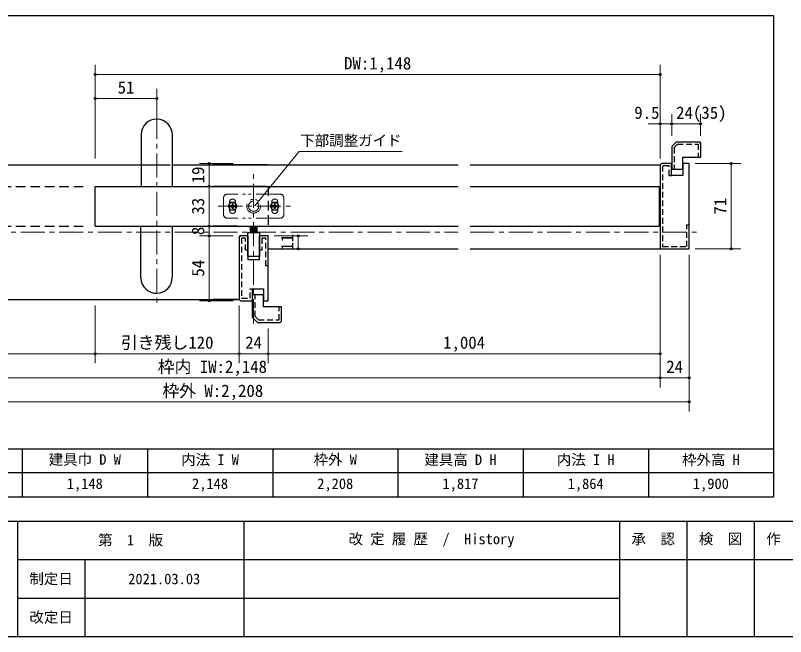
# Model space of a CAD drawing. Units: millimetres at full size; details may follow other scales. Extents: x -800 to 800, y -560 to 560.
# Drawn here: x -478 to 162, y -560 to -44 of the extents above; entities that cross this region are included whole.
import ezdxf
from ezdxf.enums import TextEntityAlignment as Align

# ---------------------------------------------------------------- set-up
doc = ezdxf.new("R2010")
doc.units = ezdxf.units.MM
doc.header["$LTSCALE"] = 4
doc.header["$PDMODE"] = 32
doc.header["$PDSIZE"] = 1.6
for name, pattern in [('CHAIN1', [8, 5, -1, 1, -1]), ('DASHED1', [1.8, 1.2, -0.6]), ('DOUBLE_CHAIN1', [8.8, 5, -1, 0.6, -0.6, 0.6, -1]), ('USER9', [3, 2, -1])]:
    doc.linetypes.add(name, pattern=pattern)
doc.layers.add('0-0', color=7, linetype='Continuous', lineweight=25)
doc.layers.add('2-0', color=7, linetype='Continuous', lineweight=25)
doc.styles.add('ＭＳ ゴシック', font='')
doc.styles.get('ＭＳ ゴシック').set_extended_font_data('MS Gothic')

msp = doc.modelspace()

# ---------------------------------------------------------------- linework, layer by layer
at = {"layer": '0-0'}
for p, q in [((-780, -44), (152, -44)), ((152, -44), (152, -444)), ((-780, -404), (152, -404)), ((-472, -404), (-472, -444)), ((-368, -404), (-368, -444)), ((-264, -404), (-264, -444)), ((-160, -404), (-160, -444)), ((-56, -404), (-56, -444)), ((48, -404), (48, -444)), ((152, -424), (-780, -424)), ((-800, -464), (800, -464)), ((-476, -464), (-476, -560)), ((-288, -464), (-288, -560)), ((24, -464), (24, -560)), ((80, -464), (80, -560)), ((136, -464), (136, -560)), ((-476, -496), (800, -496)), ((-420, -496), (-420, -560)), ((-476, -528), (24, -528)), ((-800, -560), (800, -560))]:
    msp.add_line(p, q, dxfattribs=at)
msp.add_lwpolyline([(-780, -44), (-780, -444), (152, -444)], dxfattribs=at)
at = {"layer": '2-0', "color": 4, "lineweight": 9}
for p, q in [((-411.307, -84.997), (-411.307, -162.997)), ((57.886, -84.997), (57.886, -162.997)), ((-411.307, -92.997), (57.886, -92.997)), ((-411.307, -104.997), (-411.307, -132.997)), ((-360.307, -104.997), (-360.307, -126.59)), ((-411.307, -112.997), (-360.307, -112.997)), ((57.886, -125.998), (57.886, -143.998)), ((67.386, -125.998), (67.386, -143.998)), ((91.386, -125.998), (91.386, -143.998)), ((47.886, -133.998), (67.386, -133.998)), ((67.386, -133.998), (91.386, -133.998)), ((-279.186, -202.497), (-242.103, -157.047)), ((-156.39, -157.047), (-242.103, -157.047)), ((-324.812, -166.997), (-296.812, -166.997)), ((-316.812, -185.997), (-316.812, -166.997)), ((124.886, -166.997), (86.886, -166.997)), ((116.886, -237.997), (116.886, -166.997)), ((-324.812, -185.997), (-296.812, -185.997)), ((-316.812, -218.997), (-316.812, -185.997)), ((-324.812, -218.997), (-296.812, -218.997)), ((-316.812, -226.997), (-316.812, -218.997)), ((-324.812, -226.997), (-296.812, -226.997)), ((-316.812, -280.997), (-316.812, -226.997)), ((-234.812, -226.997), (-262.812, -226.997)), ((-242.812, -237.997), (-242.812, -226.997)), ((-234.812, -237.997), (-262.812, -237.997)), ((57.886, -332.997), (57.886, -242.997)), ((81.886, -352.997), (81.886, -242.997)), ((124.886, -237.997), (86.886, -237.997)), ((-324.812, -280.997), (-296.812, -280.997)), ((-411.307, -332.997), (-411.307, -284.997)), ((-291.812, -332.997), (-291.812, -284.997)), ((57.886, -352.997), (57.886, -284.997)), ((-267.812, -332.997), (-267.812, -303.997)), ((-673.206, -324.997), (-411.307, -324.997)), ((-411.307, -324.997), (-291.812, -324.997)), ((-291.812, -324.997), (-267.812, -324.997)), ((-267.812, -324.997), (57.886, -324.997)), ((-673.206, -344.997), (57.886, -344.997)), ((57.886, -344.997), (81.886, -344.997)), ((81.886, -372.997), (81.886, -344.997)), ((-709.206, -364.997), (81.886, -364.997))]:
    msp.add_line(p, q, dxfattribs=at)
at = {"layer": '2-0', "color": 4, "linetype": 'CHAIN1', "lineweight": 9}
for p, q in [((-360.307, -126.59), (-360.307, -284.939)), ((-279.812, -299.815), (-279.812, -172.504)), ((-309.186, -202.497), (-249.186, -202.497)), ((-537.257, -224), (-109.963, -224)), ((-99.963, -224), (91.386, -224))]:
    msp.add_line(p, q, dxfattribs=at)
at = {"layer": '2-0'}
for p, q in [((-373.307, -142.882), (-373.307, -185.997)), ((-347.307, -185.997), (-347.307, -143.497)), ((71.376, -148.998), (67.386, -152.988)), ((67.386, -152.988), (67.386, -171.998)), ((71.376, -148.998), (90.386, -148.998)), ((91.386, -149.998), (90.386, -148.998)), ((90.386, -148.998), (91.386, -149.998)), ((91.386, -149.998), (91.386, -161.998)), ((76.386, -161.998), (76.386, -171.998)), ((91.386, -161.998), (76.386, -161.998)), ((-537.257, -167.997), (-349.171, -167.997)), ((-347.307, -167.997), (-109.963, -167.997)), ((-268.201, -167.997), (-313.721, -167.997)), ((-269.242, -167.997), (-313.721, -167.997)), ((-269.242, -167.997), (-313.721, -167.997)), ((-99.963, -167.997), (57.886, -167.997)), ((58.886, -166.997), (57.886, -167.997)), ((57.886, -167.997), (57.886, -237.997)), ((76.386, -171.998), (67.386, -171.998)), ((81.886, -166.997), (76.536, -166.997)), ((81.886, -237.997), (81.886, -166.997)), ((-411.307, -218.997), (-411.307, -185.997)), ((-411.307, -185.997), (-109.963, -185.997)), ((-269.242, -185.997), (-313.721, -185.997)), ((-269.867, -185.997), (-313.721, -185.997)), ((-99.963, -185.997), (56.886, -185.997)), ((56.886, -185.997), (56.886, -218.997)), ((-411.307, -218.997), (-109.963, -218.997)), ((-373.429, -262.113), (-373.429, -218.997)), ((-347.429, -218.997), (-347.429, -261.498)), ((-293.312, -218.997), (-313.721, -218.997)), ((-293.312, -218.997), (-313.721, -218.997)), ((-282.36, -224), (-282.36, -219.326)), ((-281.36, -224), (-281.36, -219.326)), ((-280.36, -224), (-280.36, -219.326)), ((-279.36, -224), (-279.36, -219.326)), ((-278.36, -224), (-278.36, -219.326)), ((-277.36, -224), (-277.36, -219.326)), ((-99.963, -218.997), (56.886, -218.997)), ((-290.812, -226.997), (-291.812, -227.997)), ((-291.812, -227.997), (-291.812, -279.997)), ((-284.562, -226.997), (-290.812, -226.997)), ((-284.562, -226.997), (-284.562, -246.997)), ((-275.062, -246.997), (-275.062, -226.997)), ((-267.812, -237.997), (-109.963, -237.997)), ((-99.963, -237.997), (57.886, -237.997)), ((57.886, -237.997), (81.886, -237.997)), ((-275.062, -246.997), (-284.562, -246.997)), ((-280.812, -280.997), (-280.812, -270.997)), ((-537.257, -279.997), (-291.812, -279.997)), ((-293.312, -279.997), (-313.721, -279.997)), ((-293.312, -279.997), (-313.721, -279.997)), ((-293.312, -279.997), (-313.721, -279.997)), ((-290.812, -280.997), (-291.812, -279.997)), ((-290.812, -280.997), (-280.812, -280.997)), ((-271.662, -275.997), (-280.662, -275.997)), ((-280.662, -295.007), (-280.662, -275.997)), ((-271.662, -285.997), (-271.662, -275.997)), ((-276.672, -298.997), (-280.662, -295.007)), ((-276.672, -298.997), (-257.662, -298.997)), ((-256.662, -297.997), (-257.662, -298.997))]:
    msp.add_line(p, q, dxfattribs=at)
at = {"layer": '2-0', "linetype": 'DASHED1'}
for p, q in [((72.204, -150.998), (69.386, -153.816)), ((69.386, -153.816), (69.386, -171.998)), ((59.886, -168.997), (59.886, -235.997)), ((65.236, -168.997), (59.886, -168.997)), ((65.236, -176.997), (65.236, -168.997)), ((65.236, -176.997), (67.236, -176.997)), ((79.886, -217.997), (81.886, -217.997)), ((79.886, -235.997), (79.886, -217.997)), ((-289.812, -228.997), (-289.812, -278.997)), ((-286.562, -228.997), (-289.812, -228.997)), ((-286.562, -238.997), (-286.562, -228.997)), ((-273.062, -228.997), (-273.062, -238.997)), ((-269.812, -228.997), (-273.062, -228.997)), ((59.886, -235.997), (79.886, -235.997)), ((-284.562, -238.997), (-286.562, -238.997)), ((-273.062, -238.997), (-275.062, -238.997)), ((-282.812, -270.997), (-279.812, -270.997)), ((-282.812, -278.997), (-282.812, -270.997)), ((-289.812, -278.997), (-282.812, -278.997)), ((-278.662, -294.179), (-278.662, -275.997)), ((-275.844, -296.997), (-278.662, -294.179))]:
    msp.add_line(p, q, dxfattribs=at)
at = {"layer": '2-0', "linetype": 'USER9'}
for p, q in [((-537.257, -185.997), (-417.56, -185.997)), ((-267.812, -185.997), (-267.812, -218.997)), ((-537.257, -218.997), (-417.56, -218.997))]:
    msp.add_line(p, q, dxfattribs=at)
at = {"layer": '2-0', "color": 4, "linetype": 'DOUBLE_CHAIN1', "lineweight": 9}
for p, q in [((-304.812, -195.497), (-304.812, -209.498)), ((-257.812, -192.497), (-301.812, -192.497)), ((-254.812, -209.498), (-254.812, -195.497)), ((-299.812, -198.997), (-299.812, -205.998)), ((-298.215, -202.174), (-298.417, -201.973)), ((-297.837, -201.393), (-297.635, -201.595)), ((-297.635, -203.4), (-297.837, -203.602)), ((-296.989, -201.595), (-296.805, -201.99)), ((-296.788, -203.602), (-296.989, -203.4)), ((-296.409, -202.174), (-296.208, -201.973)), ((-296.409, -202.821), (-296.208, -203.022)), ((-294.812, -205.998), (-294.812, -198.997)), ((-264.812, -198.997), (-264.812, -205.998)), ((-263.215, -202.821), (-263.417, -203.022)), ((-263.215, -202.174), (-262.82, -201.99)), ((-262.635, -201.595), (-262.837, -201.393)), ((-262.837, -203.602), (-262.635, -203.4)), ((-261.787, -201.393), (-261.989, -201.595)), ((-261.207, -201.973), (-261.409, -202.174)), ((-261.409, -202.821), (-261.207, -203.022)), ((-259.812, -205.998), (-259.812, -198.997)), ((-257.812, -212.498), (-301.812, -212.498))]:
    msp.add_line(p, q, dxfattribs=at)
at = {"layer": '2-0', "linetype": 'DASHED1'}
for points in [[(72.204, -150.998), (89.386, -150.998), (89.386, -161.998)], [(-267.812, -251.997), (-269.812, -251.997), (-269.812, -228.997)], [(-275.844, -296.997), (-258.662, -296.997), (-258.662, -285.997)]]:
    msp.add_lwpolyline(points, dxfattribs=at)
at = {"layer": '2-0'}
for points in [[(67.236, -176.997), (67.236, -166.997), (58.886, -166.997)], [(76.536, -166.997), (76.536, -176.997), (67.236, -176.997)], [(-282.529, -224.367), (-282.529, -219.326), (-277.096, -219.326), (-277.096, -224.367)], [(-271.512, -280.997), (-267.812, -280.997), (-267.812, -226.997), (-275.062, -226.997)], [(-271.512, -280.997), (-267.812, -280.997), (-267.812, -226.997), (-275.062, -226.997)], [(-280.812, -270.997), (-271.512, -270.997), (-271.512, -280.997)], [(-256.662, -297.997), (-256.662, -285.997), (-271.662, -285.997)]]:
    msp.add_lwpolyline(points, dxfattribs=at)
at = {"layer": '2-0', "color": 4, "linetype": 'DOUBLE_CHAIN1', "lineweight": 9}
for points in [[(-299.182, -205.736), (-295.442, -205.736), (-293.572, -202.497), (-295.442, -199.259), (-299.182, -199.259), (-301.052, -202.497)], [(-297.82, -201.99), (-297.635, -201.595), (-297.639, -201.428), (-297.777, -200.333), (-297.837, -201.393), (-298.021, -201.788)], [(-296.848, -204.662), (-296.788, -203.602), (-296.603, -203.207), (-296.805, -203.005), (-296.989, -203.4), (-296.985, -203.567)], [(-296.243, -202.17), (-295.146, -202.033), (-296.208, -201.973), (-296.603, -201.788), (-296.805, -201.99), (-296.409, -202.174)], [(-258.572, -202.497), (-260.442, -199.259), (-264.182, -199.259), (-266.052, -202.497), (-264.182, -205.736), (-260.442, -205.736)], [(-262.82, -203.005), (-263.215, -202.821), (-263.381, -202.825), (-264.479, -202.962), (-263.417, -203.022), (-263.021, -203.207)], [(-262.635, -201.595), (-262.639, -201.428), (-262.777, -200.333), (-262.837, -201.393), (-263.021, -201.788), (-262.82, -201.99)], [(-260.146, -202.033), (-261.207, -201.973), (-261.603, -201.788), (-261.805, -201.99), (-261.409, -202.174), (-261.243, -202.17)]]:
    msp.add_lwpolyline(points, close=True, dxfattribs=at)
for points in [[(-297.82, -201.99), (-298.215, -202.174), (-298.381, -202.17), (-299.479, -202.033), (-298.417, -201.973), (-298.021, -201.788)], [(-297.777, -204.662), (-297.837, -203.602), (-298.021, -203.207), (-298.417, -203.022), (-299.479, -202.962), (-298.381, -202.825), (-298.215, -202.821), (-298.417, -203.022)], [(-298.215, -202.821), (-297.82, -203.005), (-298.021, -203.207)], [(-297.82, -203.005), (-297.635, -203.4), (-297.639, -203.567), (-297.777, -204.662)], [(-296.603, -201.788), (-296.788, -201.393), (-296.848, -200.333), (-296.985, -201.428), (-296.989, -201.595), (-296.788, -201.393)], [(-296.805, -203.005), (-296.409, -202.821), (-296.243, -202.825), (-295.146, -202.962), (-296.208, -203.022), (-296.603, -203.207)], [(-263.021, -201.788), (-263.417, -201.973), (-264.479, -202.033), (-263.381, -202.17), (-263.215, -202.174), (-263.417, -201.973)], [(-262.82, -203.005), (-262.635, -203.4), (-262.639, -203.567), (-262.777, -204.662), (-262.837, -203.602), (-263.021, -203.207)], [(-261.805, -201.99), (-261.989, -201.595), (-261.985, -201.428), (-261.848, -200.333), (-261.787, -201.393), (-261.603, -201.788)], [(-260.146, -202.962), (-261.207, -203.022), (-261.603, -203.207), (-261.787, -203.602), (-261.848, -204.662), (-261.985, -203.567), (-261.989, -203.4), (-261.787, -203.602)], [(-261.989, -203.4), (-261.805, -203.005), (-261.603, -203.207)], [(-261.805, -203.005), (-261.409, -202.821), (-261.243, -202.825), (-260.146, -202.962)]]:
    msp.add_lwpolyline(points, dxfattribs=at)
at = {"layer": '2-0'}
msp.add_lwpolyline([(-275.062, -244.367), (-284.562, -244.367), (-284.562, -224.367), (-275.062, -224.367)], close=True, dxfattribs=at)
at = {"layer": '2-0', "color": 4, "linetype": 'DOUBLE_CHAIN1', "lineweight": 9}
for radius in [5.75, 4.25]:
    msp.add_circle((-279.812, -202.497), radius, dxfattribs=at)
at = {"layer": '2-0'}
for centre, start, end in [((-360.307, -143.19), 358.64478, 178.64478), ((-360.429, -261.805), 181.35522, 1.35522)]:
    msp.add_arc(centre, 13.004, start, end, dxfattribs=at)
at = {"layer": '2-0', "color": 4, "linetype": 'DOUBLE_CHAIN1', "lineweight": 9}
for centre, radius, start, end in [((-301.812, -195.497), 3, 90, 180), ((-297.312, -198.997), 2.5, 90, 180), ((-297.312, -198.997), 2.5, 0, 90), ((-262.312, -198.997), 2.5, 90, 180), ((-262.312, -198.997), 2.5, 0, 90), ((-257.812, -195.497), 3, 0, 90), ((-297.312, -202.497), 3.25, 37.66427, 37.44941), ((-297.045, -202.497), 2.478, 169.19486, 190.80514), ((-297.312, -202.497), 1.118, 162.98773, 197.01227), ((-297.312, -202.767), 2.478, 90, 100.80514), ((-297.312, -202.228), 2.478, 259.19486, 270), ((-297.312, -202.497), 1.118, 72.98773, 107.01227), ((-297.312, -202.497), 1.118, 252.98773, 287.01227), ((-297.312, -202.767), 2.478, 79.19486, 90), ((-297.312, -202.228), 2.478, 270, 280.80514), ((-297.312, -202.497), 1.118, 342.98773, 17.01227), ((-297.58, -202.497), 2.478, 349.19486, 10.80514), ((-262.312, -202.497), 3.25, 37.66427, 37.44941), ((-262.045, -202.497), 2.478, 169.19486, 190.80514), ((-262.312, -202.497), 1.118, 162.98773, 197.01227), ((-262.312, -202.767), 2.478, 90, 100.80514), ((-262.312, -202.228), 2.478, 259.19486, 270), ((-262.312, -202.497), 1.118, 72.98773, 107.01227), ((-262.312, -202.497), 1.118, 252.98773, 287.01227), ((-262.312, -202.767), 2.478, 79.19486, 90), ((-262.312, -202.228), 2.478, 270, 280.80514), ((-262.312, -202.497), 1.118, 342.98773, 17.01227), ((-262.58, -202.497), 2.478, 349.19486, 10.80514), ((-301.812, -209.498), 3, 180, 270), ((-297.312, -205.998), 2.5, 180, 270), ((-297.312, -205.998), 2.5, 270, 0), ((-262.312, -205.998), 2.5, 180, 270), ((-262.312, -205.998), 2.5, 270, 0), ((-257.812, -209.498), 3, 270, 0)]:
    msp.add_arc(centre, radius, start, end, dxfattribs=at)
at = {"layer": '2-0', "color": 4}
for p in [(-411.307, -92.997), (57.886, -92.997), (-411.307, -112.997), (-360.307, -112.997), (57.886, -133.998), (67.386, -133.998), (91.386, -133.998), (-316.812, -166.997), (116.886, -166.997), (-316.812, -185.997), (-316.812, -218.997), (-316.812, -226.997), (-242.812, -226.997), (-242.812, -237.997), (116.886, -237.997), (-316.812, -280.997), (-411.307, -324.997), (-291.812, -324.997), (-267.812, -324.997), (57.886, -324.997), (57.886, -344.997), (81.886, -344.997), (81.886, -364.997)]:
    msp.add_point(p, dxfattribs=at)

# ---------------------------------------------------------------- texts
at = {"layer": '0-0', "style": 'ＭＳ ゴシック'}
for s, p in [('建具巾 D W', (-450, -419.918)), ('内法 I W', (-340, -420.108)), ('枠外 W', (-230, -419.92)), ('建具高 D H', (-138, -420.131)), ('内法 I H', (-28, -420.131)), ('枠外高 H', (76, -420.131)), ('1,148', (-435, -440)), ('2,148', (-331, -440)), ('2,208', (-227, -440)), ('1,817', (-123, -440)), ('1,864', (-19, -440)), ('1,900', (85, -440)), ('改 定 履 歴\u3000/\u3000History', (-201, -485.894)), ('検\u3000図', (90, -485.92)), ('作\u3000成', (146, -485.92)), ('第\u30001\u3000版', (-409, -486.85)), ('承\u3000認', (34, -485.92)), ('制定日', (-466, -518.955)), ('2021.03.03', (-384, -519.107)), ('改定日', (-466, -550.955))]:
    msp.add_text(s, height=8.798, dxfattribs=at).set_placement(p, align=Align.BOTTOM_LEFT)
at = {"layer": '2-0', "style": 'ＭＳ ゴシック'}
for s, height, p in [('DW:1,148', 10.26, (-204.711, -91.997)), ('51', 10.26, (-392.747, -111.997)), ('9.5', 10.26, (36.317, -132.998)), ('24(35)', 10.26, (71.104, -132.998)), ('下部調整ガイド', 8.798, (-241.002, -154.925)), ('引き残し120', 10.26, (-390.06, -323.997)), ('24', 10.26, (-286.812, -323.997)), ('1,004', 10.26, (-122.463, -323.997)), ('枠内 IW:2,148', 10.26, (-359.5, -343.997)), ('24', 10.26, (62.886, -343.997)), ('枠外 W:2,208', 10.26, (-355.66, -363.997))]:
    msp.add_text(s, height=height, dxfattribs=at).set_placement(p, align=Align.BOTTOM_LEFT)
for s, p in [('19', (-317.812, -183.497)), ('33', (-317.812, -209.497)), ('71', (115.886, -209.497)), ('8', (-317.812, -226.497)), ('11', (-243.812, -239.497)), ('54', (-317.812, -260.997))]:
    msp.add_text(s, height=10.26, rotation=90, dxfattribs=at).set_placement(p, align=Align.BOTTOM_LEFT)

doc.saveas('drawing.dxf')
